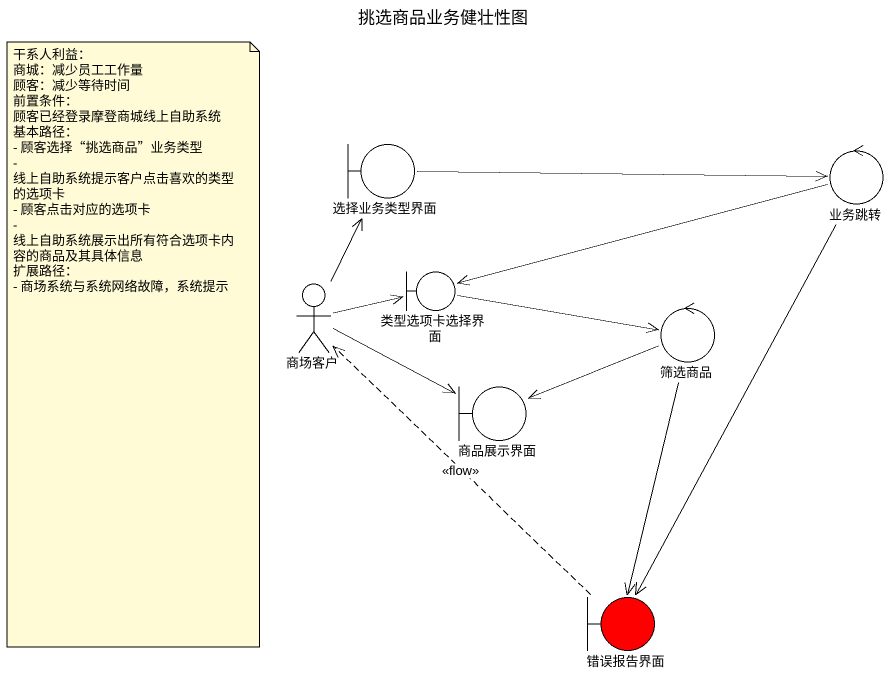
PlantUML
@startuml
title 挑选商品业务健壮性图
boundary 选择业务类型界面
control 业务跳转
actor 商场客户
boundary 类型选项卡选择界面
control 筛选商品
boundary 商品展示界面
boundary 错误报告界面 #FF0000
选择业务类型界面 -right-> 业务跳转
业务跳转 -left-> 类型选项卡选择界面
业务跳转 --> 错误报告界面
商场客户 -up-> 选择业务类型界面
商场客户 -right-> 类型选项卡选择界面
商场客户 -right-> 商品展示界面
类型选项卡选择界面 -right-> 筛选商品
筛选商品 -left-> 商品展示界面
筛选商品 --> 错误报告界面
错误报告界面 .up.> 商场客户 : <<flow>>
note as N1
  干系人利益：
  商城：减少员工工作量
  顾客：减少等待时间
  前置条件：
  顾客已经登录摩登商城线上自助系统
  基本路径：
  - 顾客选择“挑选商品”业务类型
  - 线上自助系统提示客户点击喜欢的类型的选项卡
  - 顾客点击对应的选项卡
  - 线上自助系统展示出所有符合选项卡内容的商品及其具体信息
  扩展路径：
  - 商场系统与系统网络故障，系统提示
end note
@enduml
